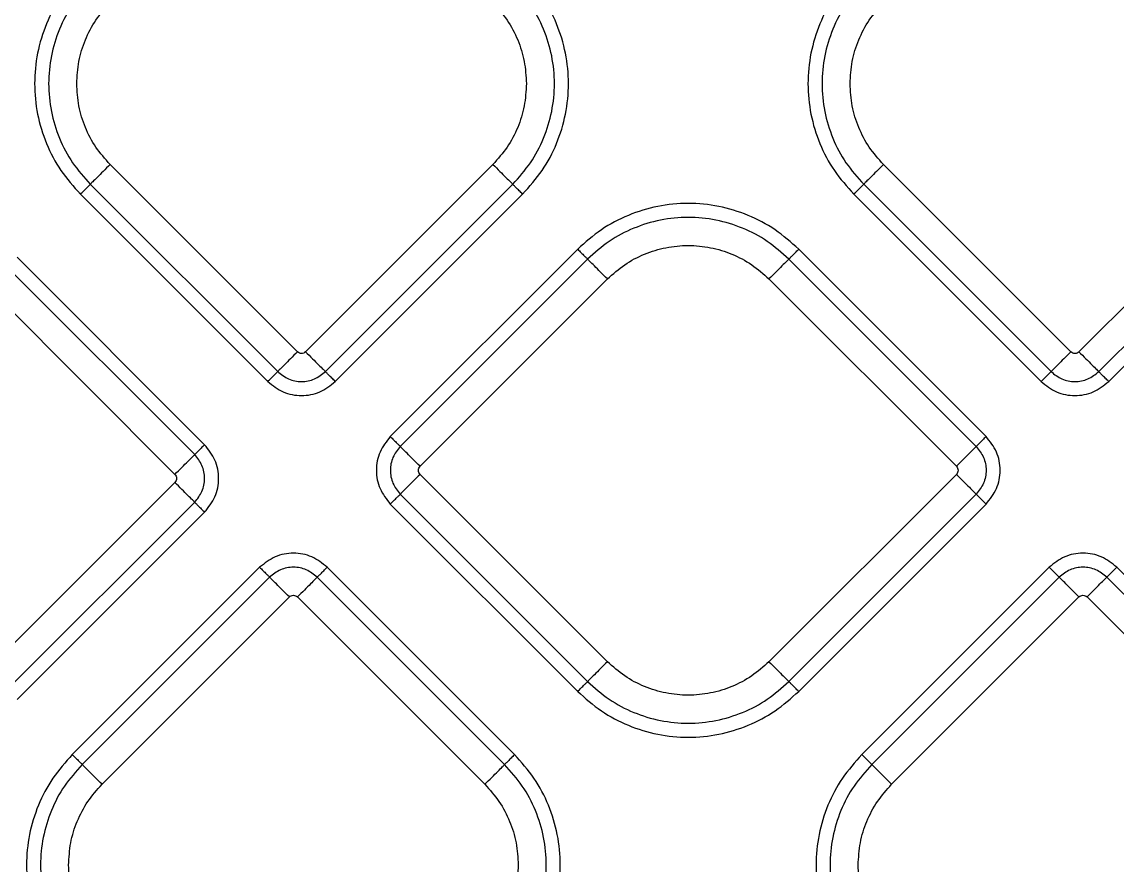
# Model space of a CAD drawing. Extents: x 939 to 1039, y 781 to 934.
# Drawn here: x 988.324 to 992.175, y 848.146 to 851.111 of the extents above; entities that cross this region are included whole.
import ezdxf

# ---------------------------------------------------------------- set-up
doc = ezdxf.new("R2010")
doc.units = 0
doc.header["$MEASUREMENT"] = 0
doc.layers.add('1', color=4, linetype='Continuous')

# ---------------------------------------------------------------- blocks, each defined once
blk = doc.blocks.new('Envoy')
at = {"layer": '1', "color": 3, "linetype": 'Continuous', "lineweight": 25}
for p, q in [((50.6393, 50.7766), (49.9804, 51.4354)), ((51.3264, 51.4354), (50.6676, 50.7766)), ((53.3588, 50.7765), (52.6999, 51.4354)), ((54.0459, 51.4354), (53.387, 50.7765)), ((49.9107, 51.3657), (50.5696, 50.7068)), ((50.7373, 50.7068), (51.3961, 51.3657)), ((52.6302, 51.3656), (53.289, 50.7068)), ((53.4568, 50.7068), (54.1156, 51.3656)), ((49.8759, 51.3308), (50.5347, 50.672)), ((50.7722, 50.672), (51.431, 51.3308)), ((52.5954, 51.3308), (53.2542, 50.672)), ((53.4917, 50.672), (54.1505, 51.3308)), ((50.3126, 50.4499), (49.6538, 51.1088)), ((51.6245, 51.1373), (50.9657, 50.4785)), ((53.0606, 50.4785), (52.4018, 51.1373)), ((50.2778, 50.4151), (49.6189, 51.0739)), ((51.6594, 51.1024), (51.0006, 50.4436)), ((53.0258, 50.4436), (52.367, 51.1024)), ((51.0703, 50.3738), (51.7291, 51.0327)), ((52.2972, 51.0327), (52.9561, 50.3738)), ((49.5492, 51.0042), (50.208, 50.3453)), ((51.7291, 49.6867), (51.0703, 50.3456)), ((52.9561, 50.3456), (52.2972, 49.6867)), ((50.208, 50.3171), (49.5492, 49.6582)), ((51.0006, 50.2758), (51.6594, 49.617)), ((52.367, 49.617), (53.0258, 50.2758)), ((49.6189, 49.5885), (50.2778, 50.2473)), ((50.9657, 50.241), (51.6245, 49.5822)), ((52.4018, 49.5822), (53.0606, 50.241)), ((49.6538, 49.5536), (50.3126, 50.2125)), ((50.5062, 50.0189), (49.8474, 49.3601)), ((51.4025, 49.3601), (50.7437, 50.0189)), ((53.2827, 50.0189), (52.6239, 49.3601)), ((54.179, 49.3601), (53.5202, 50.0189)), ((50.541, 49.9841), (49.8822, 49.3252)), ((51.3676, 49.3252), (50.7088, 49.9841)), ((53.3176, 49.9841), (52.6587, 49.3253)), ((54.1441, 49.3253), (53.4853, 49.9841)), ((49.9519, 49.2555), (50.6108, 49.9143)), ((50.639, 49.9143), (51.2979, 49.2555)), ((52.7284, 49.2555), (53.3873, 49.9144)), ((53.4156, 49.9144), (54.0744, 49.2555))]:
    blk.add_line(p, q, dxfattribs=at)
for points, knots in [([(49.8759, 52.1081), (49.8519, 52.0812), (49.8039, 52.0275), (49.7536, 51.931), (49.7219, 51.8274), (49.7114, 51.7195), (49.7219, 51.6115), (49.7536, 51.508), (49.8039, 51.4115), (49.8519, 51.3577), (49.8759, 51.3308)], [0, 0, 0, 0, 0.125, 0.25, 0.375, 0.5, 0.625, 0.75, 0.875, 1, 1, 1, 1]), ([(51.431, 51.3308), (51.455, 51.3577), (51.5029, 51.4115), (51.5532, 51.508), (51.5849, 51.6115), (51.5955, 51.7195), (51.5849, 51.8274), (51.5532, 51.931), (51.5029, 52.0275), (51.455, 52.0812), (51.431, 52.1081)], [0, 0, 0, 0, 0.125, 0.25, 0.375, 0.5, 0.625, 0.75, 0.875, 1, 1, 1, 1]), ([(52.5954, 52.1081), (52.5714, 52.0812), (52.5234, 52.0274), (52.4731, 51.9309), (52.4414, 51.8274), (52.4309, 51.7194), (52.4414, 51.6115), (52.4731, 51.5079), (52.5234, 51.4114), (52.5714, 51.3577), (52.5954, 51.3308)], [0, 0, 0, 0, 0.125, 0.25, 0.375, 0.5, 0.625, 0.75, 0.875, 1, 1, 1, 1]), ([(49.9107, 52.0733), (49.8889, 52.0488), (49.8452, 51.9998), (49.7994, 51.912), (49.7706, 51.8177), (49.761, 51.7195), (49.7706, 51.6212), (49.7994, 51.5269), (49.8452, 51.4391), (49.8889, 51.3902), (49.9107, 51.3657)], [0, 0, 0, 0, 0.1249996, 0.2499995, 0.375, 0.4999997, 0.6249994, 0.7499999, 0.8749998, 1, 1, 1, 1]), ([(51.3961, 51.3657), (51.418, 51.3902), (51.4616, 51.4391), (51.5074, 51.5269), (51.5363, 51.6212), (51.5459, 51.7195), (51.5363, 51.8177), (51.5074, 51.912), (51.4616, 51.9998), (51.418, 52.0488), (51.3961, 52.0733)], [0, 0, 0, 0, 0.1250002, 0.2500001, 0.3750005, 0.5000003, 0.625, 0.7500005, 0.8750004, 1, 1, 1, 1]), ([(52.6302, 52.0732), (52.6084, 52.0488), (52.5647, 51.9998), (52.5189, 51.912), (52.4901, 51.8177), (52.4805, 51.7194), (52.4901, 51.6212), (52.5189, 51.5269), (52.5647, 51.4391), (52.6084, 51.3901), (52.6302, 51.3656)], [0, 0, 0, 0, 0.125, 0.25, 0.375001, 0.5, 0.625, 0.75, 0.875, 1, 1, 1, 1]), ([(49.8628, 51.7195), (49.8643, 51.7458), (49.8672, 51.7984), (49.8913, 51.8741), (49.9278, 51.9446), (49.9629, 51.9839), (49.9804, 52.0035)], [0, 0, 0, 0, 0.25, 0.5, 0.750001, 1, 1, 1, 1]), ([(51.3264, 52.0035), (51.3439, 51.9839), (51.379, 51.9446), (51.4156, 51.8741), (51.4396, 51.7984), (51.4426, 51.7458), (51.4441, 51.7195)], [0, 0, 0, 0, 0.25, 0.5, 0.75, 1, 1, 1, 1]), ([(52.5823, 51.7194), (52.5838, 51.7457), (52.5867, 51.7983), (52.6108, 51.874), (52.6473, 51.9446), (52.6824, 51.9839), (52.6999, 52.0035)], [0, 0, 0, 0, 0.25, 0.5, 0.750001, 1, 1, 1, 1]), ([(49.9804, 51.4354), (49.9629, 51.4551), (49.9278, 51.4943), (49.8913, 51.5649), (49.8672, 51.6406), (49.8643, 51.6932), (49.8628, 51.7195)], [0, 0, 0, 0, 0.249999, 0.5, 0.75, 1, 1, 1, 1]), ([(51.4441, 51.7195), (51.4426, 51.6932), (51.4396, 51.6406), (51.4156, 51.5649), (51.379, 51.4943), (51.3439, 51.4551), (51.3264, 51.4354)], [0, 0, 0, 0, 0.25, 0.5, 0.75, 1, 1, 1, 1]), ([(52.6999, 51.4354), (52.6824, 51.455), (52.6473, 51.4943), (52.6108, 51.5648), (52.5867, 51.6405), (52.5838, 51.6931), (52.5823, 51.7194)], [0, 0, 0, 0, 0.249999, 0.5, 0.75, 1, 1, 1, 1]), ([(49.9804, 51.4354), (49.9722, 51.4271), (49.9556, 51.4106), (49.934, 51.3889), (49.9174, 51.3723), (49.9129, 51.3679), (49.9107, 51.3657)], [0, 0, 0, 0, 0.2500003, 0.4999973, 0.7499901, 1, 1, 1, 1]), ([(51.3264, 51.4354), (51.3347, 51.4271), (51.3512, 51.4106), (51.3729, 51.3889), (51.3895, 51.3723), (51.3939, 51.3679), (51.3961, 51.3657)], [0, 0, 0, 0, 0.25, 0.499997, 0.74999, 1, 1, 1, 1]), ([(52.6999, 51.4354), (52.6917, 51.4271), (52.6751, 51.4105), (52.6534, 51.3889), (52.6368, 51.3723), (52.6324, 51.3679), (52.6302, 51.3656)], [0, 0, 0, 0, 0.25, 0.499998, 0.749991, 1, 1, 1, 1]), ([(49.8759, 51.3308), (49.88, 51.335), (49.8883, 51.3432), (49.8991, 51.3541), (49.9074, 51.3624), (49.9096, 51.3646), (49.9107, 51.3657)], [0, 0, 0, 0, 0.2500042, 0.4999997, 0.7500011, 1, 1, 1, 1]), ([(51.431, 51.3308), (51.4268, 51.335), (51.4186, 51.3432), (51.4077, 51.3541), (51.3994, 51.3624), (51.3972, 51.3646), (51.3961, 51.3657)], [0, 0, 0, 0, 0.250004, 0.5, 0.750001, 1, 1, 1, 1]), ([(52.5954, 51.3308), (52.5995, 51.3349), (52.6078, 51.3432), (52.6186, 51.354), (52.6269, 51.3623), (52.6291, 51.3645), (52.6302, 51.3656)], [0, 0, 0, 0, 0.2500024, 0.499998, 0.7499988, 1, 1, 1, 1]), ([(52.4018, 51.1373), (52.3749, 51.1613), (52.3212, 51.2092), (52.2247, 51.2595), (52.1211, 51.2912), (52.0132, 51.3018), (51.9052, 51.2912), (51.8017, 51.2595), (51.7052, 51.2092), (51.6514, 51.1613), (51.6245, 51.1373)], [0, 0, 0, 0, 0.125, 0.25, 0.375, 0.5, 0.625, 0.75, 0.875, 1, 1, 1, 1]), ([(52.367, 51.1024), (52.3425, 51.1242), (52.2936, 51.1679), (52.2057, 51.2137), (52.1115, 51.2425), (52.0132, 51.2522), (51.9149, 51.2425), (51.8206, 51.2137), (51.7328, 51.1679), (51.6839, 51.1242), (51.6594, 51.1024)], [0, 0, 0, 0, 0.125, 0.25, 0.375, 0.5, 0.625, 0.75, 0.875, 1, 1, 1, 1]), ([(51.7291, 51.0327), (51.7488, 51.0502), (51.7881, 51.0853), (51.8586, 51.122), (51.9343, 51.1452), (52.0132, 51.1529), (52.0921, 51.1452), (52.1678, 51.122), (52.2383, 51.0853), (52.2776, 51.0502), (52.2972, 51.0327)], [0, 0, 0, 0, 0.125, 0.25, 0.375, 0.5, 0.625, 0.75, 0.875, 1, 1, 1, 1]), ([(51.6245, 51.1373), (51.6287, 51.1331), (51.6369, 51.1248), (51.6478, 51.114), (51.6561, 51.1057), (51.6583, 51.1035), (51.6594, 51.1024)], [0, 0, 0, 0, 0.250004, 0.499999, 0.75, 1, 1, 1, 1]), ([(52.367, 51.1024), (52.3681, 51.1035), (52.3703, 51.1057), (52.3786, 51.114), (52.3894, 51.1248), (52.3977, 51.1331), (52.4018, 51.1373)], [0, 0, 0, 0, 0.25, 0.500001, 0.749996, 1, 1, 1, 1]), ([(51.7291, 51.0327), (51.7208, 51.041), (51.7043, 51.0575), (51.6826, 51.0792), (51.666, 51.0958), (51.6616, 51.1002), (51.6594, 51.1024)], [0, 0, 0, 0, 0.250001, 0.499998, 0.749991, 1, 1, 1, 1]), ([(52.367, 51.1024), (52.3648, 51.1002), (52.3603, 51.0958), (52.3437, 51.0792), (52.3221, 51.0575), (52.3055, 51.041), (52.2972, 51.0327)], [0, 0, 0, 0, 0.250009, 0.500002, 0.749999, 1, 1, 1, 1]), ([(50.6393, 50.7766), (50.631, 50.7683), (50.6144, 50.7517), (50.5928, 50.7301), (50.5762, 50.7135), (50.5718, 50.7091), (50.5696, 50.7068)], [0, 0, 0, 0, 0.249998, 0.499996, 0.749989, 1, 1, 1, 1]), ([(50.6676, 50.7766), (50.6655, 50.7749), (50.6613, 50.7717), (50.6534, 50.7702), (50.6455, 50.7717), (50.6413, 50.7749), (50.6393, 50.7766)], [0, 0, 0, 0, 0.2502264, 0.5, 0.7497736, 1, 1, 1, 1]), ([(50.6676, 50.7766), (50.6758, 50.7683), (50.6924, 50.7517), (50.714, 50.7301), (50.7306, 50.7135), (50.7351, 50.7091), (50.7373, 50.7068)], [0, 0, 0, 0, 0.249998, 0.499996, 0.749989, 1, 1, 1, 1]), ([(53.3588, 50.7765), (53.3505, 50.7683), (53.3339, 50.7517), (53.3123, 50.73), (53.2957, 50.7135), (53.2913, 50.709), (53.289, 50.7068)], [0, 0, 0, 0, 0.25, 0.499998, 0.74999, 1, 1, 1, 1]), ([(53.387, 50.7765), (53.385, 50.7749), (53.3808, 50.7716), (53.3729, 50.7702), (53.365, 50.7716), (53.3608, 50.7749), (53.3588, 50.7765)], [0, 0, 0, 0, 0.250231, 0.5, 0.749769, 1, 1, 1, 1]), ([(53.387, 50.7765), (53.3953, 50.7683), (53.4119, 50.7517), (53.4335, 50.73), (53.4501, 50.7135), (53.4546, 50.709), (53.4568, 50.7068)], [0, 0, 0, 0, 0.25, 0.499997, 0.74999, 1, 1, 1, 1]), ([(50.5347, 50.672), (50.5388, 50.6761), (50.5471, 50.6844), (50.5579, 50.6952), (50.5662, 50.7035), (50.5684, 50.7057), (50.5696, 50.7068)], [0, 0, 0, 0, 0.2500075, 0.5000006, 0.7500002, 1, 1, 1, 1]), ([(50.5696, 50.7068), (50.5818, 50.6972), (50.6064, 50.6778), (50.6534, 50.6692), (50.7005, 50.6778), (50.725, 50.6972), (50.7373, 50.7068)], [0, 0, 0, 0, 0.24986, 0.499985, 0.750123, 1, 1, 1, 1]), ([(50.7722, 50.672), (50.768, 50.6761), (50.7597, 50.6844), (50.7489, 50.6952), (50.7406, 50.7035), (50.7384, 50.7057), (50.7373, 50.7068)], [0, 0, 0, 0, 0.250008, 0.500001, 0.75, 1, 1, 1, 1]), ([(53.2542, 50.672), (53.2583, 50.6761), (53.2666, 50.6844), (53.2774, 50.6952), (53.2857, 50.7035), (53.2879, 50.7057), (53.289, 50.7068)], [0, 0, 0, 0, 0.2500081, 0.5000011, 0.7499999, 1, 1, 1, 1]), ([(53.289, 50.7068), (53.3013, 50.6971), (53.3258, 50.6778), (53.3729, 50.6692), (53.42, 50.6778), (53.4445, 50.6971), (53.4568, 50.7068)], [0, 0, 0, 0, 0.249861, 0.499984, 0.750123, 1, 1, 1, 1]), ([(53.4917, 50.672), (53.4875, 50.6761), (53.4792, 50.6844), (53.4684, 50.6952), (53.4601, 50.7035), (53.4579, 50.7057), (53.4568, 50.7068)], [0, 0, 0, 0, 0.250008, 0.500001, 0.750001, 1, 1, 1, 1]), ([(50.5347, 50.672), (50.552, 50.6583), (50.5868, 50.6308), (50.6534, 50.6188), (50.7201, 50.6308), (50.7548, 50.6583), (50.7722, 50.672)], [0, 0, 0, 0, 0.250067, 0.499983, 0.74993, 1, 1, 1, 1]), ([(53.2542, 50.672), (53.2715, 50.6582), (53.3063, 50.6308), (53.3729, 50.6188), (53.4396, 50.6308), (53.4743, 50.6582), (53.4917, 50.672)], [0, 0, 0, 0, 0.250067, 0.499983, 0.749929, 1, 1, 1, 1]), ([(50.9657, 50.4785), (50.952, 50.4611), (50.9246, 50.4264), (50.9125, 50.3597), (50.9245, 50.2931), (50.952, 50.2583), (50.9657, 50.241)], [0, 0, 0, 0, 0.250068, 0.499984, 0.74993, 1, 1, 1, 1]), ([(50.9657, 50.4785), (50.9699, 50.4743), (50.9781, 50.466), (50.9889, 50.4552), (50.9972, 50.4469), (50.9995, 50.4447), (51.0006, 50.4436)], [0, 0, 0, 0, 0.250006, 0.500001, 0.750001, 1, 1, 1, 1]), ([(53.0606, 50.4785), (53.0565, 50.4743), (53.0482, 50.466), (53.0374, 50.4552), (53.0291, 50.4469), (53.0269, 50.4447), (53.0258, 50.4436)], [0, 0, 0, 0, 0.250008, 0.500001, 0.750001, 1, 1, 1, 1]), ([(53.0606, 50.241), (53.0744, 50.2583), (53.1018, 50.2931), (53.1139, 50.3597), (53.1018, 50.4264), (53.0744, 50.4611), (53.0606, 50.4785)], [0, 0, 0, 0, 0.25007, 0.500016, 0.749932, 1, 1, 1, 1]), ([(50.208, 50.3453), (50.2163, 50.3536), (50.2329, 50.3702), (50.2545, 50.3918), (50.2711, 50.4084), (50.2756, 50.4128), (50.2778, 50.4151)], [0, 0, 0, 0, 0.2499994, 0.4999957, 0.74999, 1, 1, 1, 1]), ([(50.3126, 50.4499), (50.3085, 50.4458), (50.3002, 50.4375), (50.2894, 50.4267), (50.2811, 50.4184), (50.2789, 50.4162), (50.2778, 50.4151)], [0, 0, 0, 0, 0.250006, 0.500001, 0.749999, 1, 1, 1, 1]), ([(50.2778, 50.2473), (50.2874, 50.2596), (50.3068, 50.2841), (50.3154, 50.3312), (50.3068, 50.3783), (50.2874, 50.4028), (50.2778, 50.4151)], [0, 0, 0, 0, 0.249861, 0.499986, 0.750123, 1, 1, 1, 1]), ([(50.3126, 50.2125), (50.3263, 50.2298), (50.3538, 50.2646), (50.3658, 50.3312), (50.3538, 50.3978), (50.3263, 50.4326), (50.3126, 50.4499)], [0, 0, 0, 0, 0.2500669, 0.4999827, 0.7499298, 1, 1, 1, 1]), ([(51.0006, 50.4436), (50.9909, 50.4313), (50.9715, 50.4068), (50.963, 50.3597), (50.9715, 50.3127), (50.9909, 50.2881), (51.0006, 50.2758)], [0, 0, 0, 0, 0.249861, 0.499986, 0.750123, 1, 1, 1, 1]), ([(51.0703, 50.3738), (51.062, 50.3821), (51.0454, 50.3987), (51.0238, 50.4203), (51.0072, 50.4369), (51.0028, 50.4414), (51.0006, 50.4436)], [0, 0, 0, 0, 0.2499989, 0.4999963, 0.7499903, 1, 1, 1, 1]), ([(52.9561, 50.3738), (52.9644, 50.3821), (52.9809, 50.3987), (53.0026, 50.4203), (53.0192, 50.4369), (53.0236, 50.4414), (53.0258, 50.4436)], [0, 0, 0, 0, 0.249999, 0.499996, 0.749991, 1, 1, 1, 1]), ([(53.0258, 50.4436), (53.0355, 50.4313), (53.0548, 50.4068), (53.0634, 50.3597), (53.0548, 50.3127), (53.0355, 50.2881), (53.0258, 50.2758)], [0, 0, 0, 0, 0.249861, 0.499986, 0.750123, 1, 1, 1, 1]), ([(51.0703, 50.3456), (51.0686, 50.3476), (51.0654, 50.3518), (51.0639, 50.3597), (51.0654, 50.3676), (51.0686, 50.3718), (51.0703, 50.3738)], [0, 0, 0, 0, 0.250227, 0.5, 0.749773, 1, 1, 1, 1]), ([(52.9561, 50.3738), (52.9577, 50.3718), (52.961, 50.3676), (52.9624, 50.3597), (52.961, 50.3518), (52.9577, 50.3476), (52.9561, 50.3456)], [0, 0, 0, 0, 0.250228, 0.5, 0.749772, 1, 1, 1, 1]), ([(50.208, 50.3453), (50.2097, 50.3433), (50.2129, 50.3391), (50.2144, 50.3312), (50.2129, 50.3233), (50.2097, 50.3191), (50.208, 50.3171)], [0, 0, 0, 0, 0.250236, 0.499999, 0.749772, 1, 1, 1, 1]), ([(51.0703, 50.3456), (51.062, 50.3373), (51.0454, 50.3207), (51.0238, 50.2991), (51.0072, 50.2825), (51.0028, 50.2781), (51.0006, 50.2758)], [0, 0, 0, 0, 0.249999, 0.499997, 0.74999, 1, 1, 1, 1]), ([(52.9561, 50.3456), (52.9644, 50.3373), (52.9809, 50.3207), (53.0026, 50.2991), (53.0192, 50.2825), (53.0236, 50.2781), (53.0258, 50.2758)], [0, 0, 0, 0, 0.249999, 0.499997, 0.74999, 1, 1, 1, 1]), ([(50.2778, 50.2473), (50.2756, 50.2495), (50.2711, 50.254), (50.2545, 50.2706), (50.2329, 50.2922), (50.2163, 50.3088), (50.208, 50.3171)], [0, 0, 0, 0, 0.25001, 0.500004, 0.75, 1, 1, 1, 1]), ([(50.9657, 50.241), (50.9699, 50.2451), (50.9781, 50.2534), (50.9889, 50.2642), (50.9972, 50.2725), (50.9995, 50.2747), (51.0006, 50.2758)], [0, 0, 0, 0, 0.250006, 0.500001, 0.75, 1, 1, 1, 1]), ([(53.0258, 50.2758), (53.0269, 50.2747), (53.0291, 50.2725), (53.0374, 50.2642), (53.0482, 50.2534), (53.0565, 50.2451), (53.0606, 50.241)], [0, 0, 0, 0, 0.25, 0.499999, 0.749992, 1, 1, 1, 1]), ([(50.2778, 50.2473), (50.2789, 50.2462), (50.2811, 50.244), (50.2894, 50.2357), (50.3002, 50.2249), (50.3085, 50.2166), (50.3126, 50.2125)], [0, 0, 0, 0, 0.249999, 0.5, 0.749994, 1, 1, 1, 1]), ([(50.7437, 50.0189), (50.7263, 50.0326), (50.6916, 50.0601), (50.6249, 50.0721), (50.5583, 50.0601), (50.5235, 50.0326), (50.5062, 50.0189)], [0, 0, 0, 0, 0.250067, 0.499983, 0.749929, 1, 1, 1, 1]), ([(53.5202, 50.0189), (53.5028, 50.0327), (53.4681, 50.0601), (53.4014, 50.0721), (53.3348, 50.0601), (53.3, 50.0327), (53.2827, 50.0189)], [0, 0, 0, 0, 0.250067, 0.499983, 0.749929, 1, 1, 1, 1]), ([(50.5062, 50.0189), (50.5103, 50.0148), (50.5186, 50.0065), (50.5294, 49.9957), (50.5377, 49.9874), (50.5399, 49.9852), (50.541, 49.9841)], [0, 0, 0, 0, 0.250005, 0.500001, 0.75, 1, 1, 1, 1]), ([(50.7088, 49.9841), (50.6965, 49.9937), (50.672, 50.0131), (50.6249, 50.0217), (50.5779, 50.0131), (50.5533, 49.9937), (50.541, 49.9841)], [0, 0, 0, 0, 0.249861, 0.499985, 0.750123, 1, 1, 1, 1]), ([(50.7088, 49.9841), (50.7099, 49.9852), (50.7121, 49.9874), (50.7204, 49.9957), (50.7312, 50.0065), (50.7395, 50.0148), (50.7437, 50.0189)], [0, 0, 0, 0, 0.25, 0.5, 0.749996, 1, 1, 1, 1]), ([(53.2827, 50.0189), (53.2868, 50.0148), (53.2951, 50.0065), (53.3059, 49.9957), (53.3142, 49.9874), (53.3164, 49.9852), (53.3176, 49.9841)], [0, 0, 0, 0, 0.250005, 0.5, 0.75, 1, 1, 1, 1]), ([(53.4853, 49.9841), (53.473, 49.9938), (53.4485, 50.0131), (53.4014, 50.0217), (53.3544, 50.0131), (53.3298, 49.9938), (53.3176, 49.9841)], [0, 0, 0, 0, 0.24986, 0.499985, 0.750124, 1, 1, 1, 1]), ([(53.5202, 50.0189), (53.516, 50.0148), (53.5077, 50.0065), (53.4969, 49.9957), (53.4886, 49.9874), (53.4864, 49.9852), (53.4853, 49.9841)], [0, 0, 0, 0, 0.250003, 0.499998, 0.75, 1, 1, 1, 1]), ([(50.6108, 49.9143), (50.6025, 49.9226), (50.5859, 49.9392), (50.5643, 49.9608), (50.5477, 49.9774), (50.5433, 49.9818), (50.541, 49.9841)], [0, 0, 0, 0, 0.249999, 0.499997, 0.74999, 1, 1, 1, 1]), ([(50.7088, 49.9841), (50.7066, 49.9818), (50.7021, 49.9774), (50.6855, 49.9608), (50.6639, 49.9392), (50.6473, 49.9226), (50.639, 49.9143)], [0, 0, 0, 0, 0.25001, 0.500003, 0.750001, 1, 1, 1, 1]), ([(53.3873, 49.9144), (53.379, 49.9226), (53.3624, 49.9392), (53.3408, 49.9609), (53.3242, 49.9775), (53.3198, 49.9819), (53.3176, 49.9841)], [0, 0, 0, 0, 0.249999, 0.499996, 0.74999, 1, 1, 1, 1]), ([(53.4156, 49.9144), (53.4238, 49.9226), (53.4404, 49.9392), (53.462, 49.9609), (53.4786, 49.9775), (53.4831, 49.9819), (53.4853, 49.9841)], [0, 0, 0, 0, 0.249999, 0.499996, 0.74999, 1, 1, 1, 1]), ([(50.6108, 49.9143), (50.6128, 49.916), (50.617, 49.9192), (50.6249, 49.9207), (50.6328, 49.9192), (50.637, 49.916), (50.639, 49.9143)], [0, 0, 0, 0, 0.25023, 0.5, 0.749771, 1, 1, 1, 1]), ([(53.3873, 49.9144), (53.3893, 49.916), (53.3935, 49.9193), (53.4014, 49.9207), (53.4093, 49.9193), (53.4135, 49.916), (53.4156, 49.9144)], [0, 0, 0, 0, 0.250224, 0.5, 0.749776, 1, 1, 1, 1]), ([(51.7291, 49.6867), (51.7208, 49.6785), (51.7043, 49.6619), (51.6826, 49.6402), (51.666, 49.6236), (51.6616, 49.6192), (51.6594, 49.617)], [0, 0, 0, 0, 0.25, 0.499997, 0.74999, 1, 1, 1, 1]), ([(52.2972, 49.6867), (52.2776, 49.6692), (52.2383, 49.6341), (52.1678, 49.5974), (52.0921, 49.5742), (52.0132, 49.5665), (51.9343, 49.5742), (51.8586, 49.5974), (51.7881, 49.6341), (51.7488, 49.6692), (51.7291, 49.6867)], [0, 0, 0, 0, 0.125, 0.25, 0.375, 0.5, 0.625, 0.75, 0.875, 1, 1, 1, 1]), ([(52.2972, 49.6867), (52.3055, 49.6785), (52.3221, 49.6619), (52.3437, 49.6402), (52.3603, 49.6236), (52.3648, 49.6192), (52.367, 49.617)], [0, 0, 0, 0, 0.25, 0.499997, 0.74999, 1, 1, 1, 1]), ([(51.6245, 49.5822), (51.6287, 49.5863), (51.6369, 49.5946), (51.6478, 49.6054), (51.6561, 49.6137), (51.6583, 49.6159), (51.6594, 49.617)], [0, 0, 0, 0, 0.2500041, 0.4999999, 0.7499991, 1, 1, 1, 1]), ([(51.6594, 49.617), (51.6839, 49.5952), (51.7328, 49.5515), (51.8206, 49.5057), (51.9149, 49.4769), (52.0132, 49.4673), (52.1115, 49.4769), (52.2057, 49.5057), (52.2936, 49.5515), (52.3425, 49.5952), (52.367, 49.617)], [0, 0, 0, 0, 0.125, 0.25, 0.375, 0.5, 0.625, 0.75, 0.875, 1, 1, 1, 1]), ([(52.4018, 49.5822), (52.3977, 49.5863), (52.3894, 49.5946), (52.3786, 49.6054), (52.3703, 49.6137), (52.3681, 49.6159), (52.367, 49.617)], [0, 0, 0, 0, 0.2500041, 0.4999999, 0.7499991, 1, 1, 1, 1]), ([(51.6245, 49.5822), (51.6514, 49.5582), (51.7052, 49.5102), (51.8017, 49.4599), (51.9052, 49.4282), (52.0132, 49.4176), (52.1211, 49.4282), (52.2247, 49.4599), (52.3212, 49.5102), (52.3749, 49.5582), (52.4018, 49.5822)], [0, 0, 0, 0, 0.125, 0.25, 0.375, 0.5, 0.625, 0.75, 0.875, 1, 1, 1, 1]), ([(49.8474, 49.3601), (49.8234, 49.3332), (49.7754, 49.2794), (49.7251, 49.1829), (49.6934, 49.0794), (49.6829, 48.9714), (49.6934, 48.8635), (49.7251, 48.7599), (49.7754, 48.6634), (49.8234, 48.6097), (49.8474, 48.5828)], [0, 0, 0, 0, 0.125, 0.25, 0.375, 0.5, 0.625, 0.75, 0.875, 1, 1, 1, 1]), ([(49.8474, 49.3601), (49.8515, 49.3559), (49.8598, 49.3477), (49.8706, 49.3368), (49.8789, 49.3285), (49.8811, 49.3263), (49.8822, 49.3252)], [0, 0, 0, 0, 0.250004, 0.499999, 0.75, 1, 1, 1, 1]), ([(51.4025, 49.3601), (51.3983, 49.3559), (51.3901, 49.3477), (51.3792, 49.3368), (51.3709, 49.3285), (51.3687, 49.3263), (51.3676, 49.3252)], [0, 0, 0, 0, 0.250004, 0.499999, 0.750001, 1, 1, 1, 1]), ([(51.4025, 48.5828), (51.4265, 48.6097), (51.4744, 48.6634), (51.5247, 48.7599), (51.5564, 48.8635), (51.567, 48.9714), (51.5564, 49.0794), (51.5247, 49.1829), (51.4744, 49.2794), (51.4265, 49.3332), (51.4025, 49.3601)], [0, 0, 0, 0, 0.125, 0.25, 0.375, 0.5, 0.625, 0.75, 0.875, 1, 1, 1, 1]), ([(52.6239, 49.3601), (52.5999, 49.3332), (52.5519, 49.2795), (52.5016, 49.183), (52.4699, 49.0794), (52.4594, 48.9715), (52.4699, 48.8635), (52.5016, 48.76), (52.5519, 48.6635), (52.5999, 48.6097), (52.6239, 48.5828)], [0, 0, 0, 0, 0.1250002, 0.2499999, 0.375, 0.5, 0.625, 0.75, 0.8750001, 1, 1, 1, 1]), ([(52.6239, 49.3601), (52.628, 49.356), (52.6363, 49.3477), (52.6471, 49.3369), (52.6554, 49.3286), (52.6576, 49.3264), (52.6587, 49.3253)], [0, 0, 0, 0, 0.2500077, 0.5000028, 0.7500013, 1, 1, 1, 1]), ([(49.8822, 49.3252), (49.8604, 49.3008), (49.8167, 49.2518), (49.7709, 49.164), (49.7421, 49.0697), (49.7325, 48.9714), (49.7421, 48.8732), (49.7709, 48.7789), (49.8167, 48.6911), (49.8604, 48.6421), (49.8822, 48.6176)], [0, 0, 0, 0, 0.125, 0.25, 0.375, 0.5, 0.625, 0.75, 0.875, 1, 1, 1, 1]), ([(49.9519, 49.2555), (49.9437, 49.2638), (49.9271, 49.2803), (49.9054, 49.302), (49.8888, 49.3186), (49.8844, 49.323), (49.8822, 49.3252)], [0, 0, 0, 0, 0.2499993, 0.4999969, 0.7499901, 1, 1, 1, 1]), ([(51.2979, 49.2555), (51.3062, 49.2638), (51.3227, 49.2803), (51.3444, 49.302), (51.361, 49.3186), (51.3654, 49.323), (51.3676, 49.3252)], [0, 0, 0, 0, 0.249999, 0.499997, 0.74999, 1, 1, 1, 1]), ([(51.3676, 48.6176), (51.3894, 48.6421), (51.4331, 48.6911), (51.4789, 48.7789), (51.5077, 48.8732), (51.5174, 48.9714), (51.5077, 49.0697), (51.4789, 49.164), (51.4331, 49.2518), (51.3894, 49.3008), (51.3676, 49.3252)], [0, 0, 0, 0, 0.125, 0.25, 0.375, 0.5, 0.625, 0.75, 0.875, 1, 1, 1, 1]), ([(52.6587, 49.3253), (52.6369, 49.3008), (52.5932, 49.2518), (52.5474, 49.164), (52.5186, 49.0697), (52.509, 48.9715), (52.5186, 48.8732), (52.5474, 48.7789), (52.5932, 48.6911), (52.6369, 48.6422), (52.6587, 48.6177)], [0, 0, 0, 0, 0.125, 0.25, 0.375, 0.5, 0.625, 0.75, 0.875, 1, 1, 1, 1]), ([(52.7284, 49.2555), (52.7202, 49.2638), (52.7036, 49.2804), (52.682, 49.302), (52.6654, 49.3186), (52.6609, 49.323), (52.6587, 49.3253)], [0, 0, 0, 0, 0.25, 0.499996, 0.749991, 1, 1, 1, 1]), ([(49.8343, 48.9714), (49.8358, 48.9977), (49.8387, 49.0503), (49.8628, 49.126), (49.8993, 49.1966), (49.9344, 49.2359), (49.9519, 49.2555)], [0, 0, 0, 0, 0.25, 0.5, 0.75, 1, 1, 1, 1]), ([(51.2979, 49.2555), (51.3154, 49.2359), (51.3505, 49.1966), (51.387, 49.126), (51.4111, 49.0503), (51.4141, 48.9977), (51.4155, 48.9714)], [0, 0, 0, 0, 0.25, 0.5, 0.75, 1, 1, 1, 1]), ([(52.6108, 48.9715), (52.6123, 48.9978), (52.6152, 49.0504), (52.6393, 49.1261), (52.6758, 49.1966), (52.7109, 49.2359), (52.7284, 49.2555)], [0, 0, 0, 0, 0.25, 0.5, 0.749999, 1, 1, 1, 1]), ([(49.9519, 48.6874), (49.9344, 48.707), (49.8993, 48.7463), (49.8628, 48.8168), (49.8387, 48.8925), (49.8358, 48.9451), (49.8343, 48.9714)], [0, 0, 0, 0, 0.25, 0.5, 0.75, 1, 1, 1, 1]), ([(51.4155, 48.9714), (51.4141, 48.9451), (51.4111, 48.8925), (51.387, 48.8168), (51.3505, 48.7463), (51.3154, 48.707), (51.2979, 48.6874)], [0, 0, 0, 0, 0.25, 0.5, 0.75, 1, 1, 1, 1]), ([(52.7284, 48.6874), (52.7109, 48.7071), (52.6758, 48.7463), (52.6393, 48.8169), (52.6152, 48.8926), (52.6123, 48.9452), (52.6108, 48.9715)], [0, 0, 0, 0, 0.25, 0.5, 0.75, 1, 1, 1, 1])]:
    blk.add_open_spline(points, degree=3, knots=knots, dxfattribs=at)

msp = doc.modelspace()

# ---------------------------------------------------------------- block references
at = {"layer": '1'}
msp.add_blockref('Envoy', (938.6538, 799.1744), dxfattribs=at)

doc.saveas('drawing.dxf')
